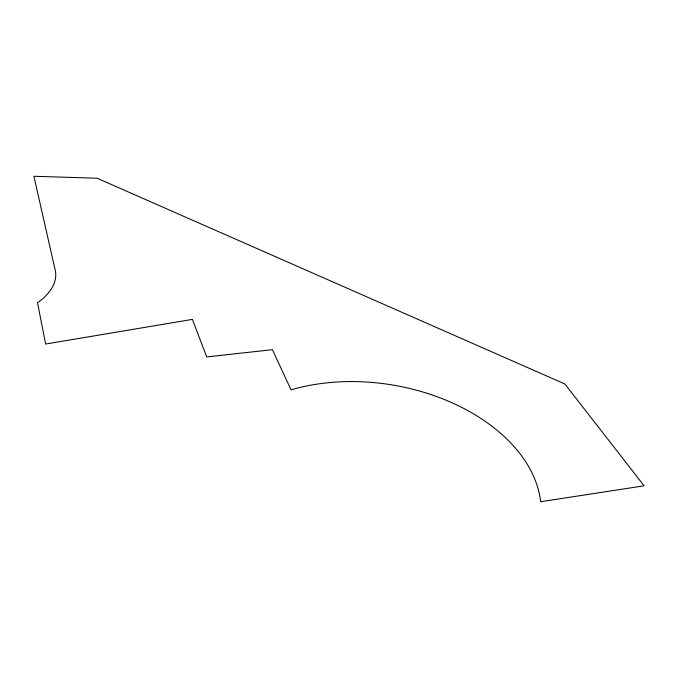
<?xml version="1.0" encoding="UTF-8"?>
<svg xmlns="http://www.w3.org/2000/svg" width="678" height="678" viewBox="0 0 678 678"><rect width="100%" height="100%" fill="white"/><g stroke="black" fill="none" stroke-linecap="round" stroke-linejoin="round"><path stroke-width="1.02" d="M192.382 319.389L45.612 344.043L37.544 302.735A84.403 42.977 -4.5 0 0 55.435 271.234L33.9 176.272L97.123 178.229L564.867 383.977L644.1 485.804L540.646 501.728A168.169 111.429 9.5 0 0 291.04 389.867L272.429 349.679L206.714 356.925L192.382 319.389"/></g></svg>
